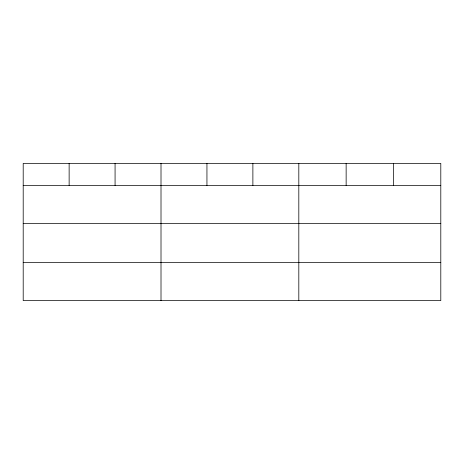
<?xml version="1.0" encoding="UTF-8"?>
<svg xmlns="http://www.w3.org/2000/svg" width="464" height="464" viewBox="0 0 464 464"><rect width="100%" height="100%" fill="white"/><g stroke="black" fill="none" stroke-linecap="round" stroke-linejoin="round"><path stroke-width="0.7" d="M440.8 223.486L440.8 163.403L23.2 163.403L23.2 300.597L440.8 300.597L440.8 223.486L23.2 223.486M23.2 185.501L440.8 185.501M23.2 262.618L440.8 262.618M393.472 163.403L393.472 185.501M346.144 163.403L346.144 185.501M298.816 163.403L298.816 300.597M252.88 163.403L252.88 185.501M206.944 163.403L206.944 185.501M161.008 163.403L161.008 300.597M115.072 163.403L115.072 185.501M69.136 163.403L69.136 185.501"/></g></svg>
